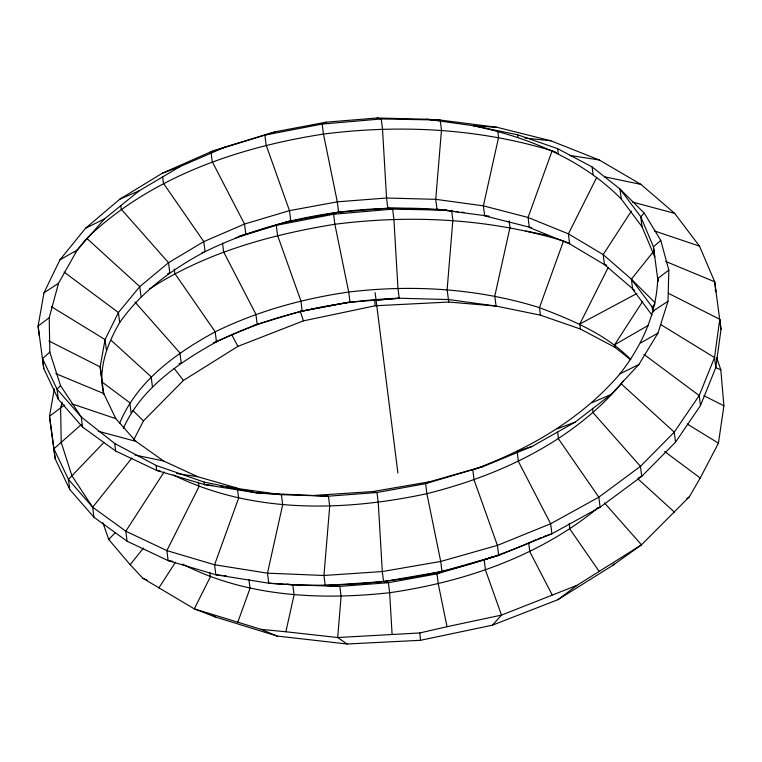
<?xml version="1.0" encoding="UTF-8"?>
<svg xmlns="http://www.w3.org/2000/svg" width="762" height="762" viewBox="0 0 762 762"><rect width="100%" height="100%" fill="white"/><g stroke="black" fill="none" stroke-linecap="round" stroke-linejoin="round"><path stroke-width="1.14" d="M226.038 146.685L180.175 166.526L139.16 190.824L104.413 218.932L77.181 250.06L58.522 283.302L49.225 317.687L38.1 326.126L43.786 368.637L58.322 399.259L82.534 427.034L115.681 451.028L156.734 470.44L204.445 484.594L257.356 492.995L281.416 494.681L328.432 496.186L376.99 492.509L425.615 483.66L483.137 466.535L532.162 446.389L575.205 422.081L611.086 394.468L638.899 364.474L657.977 333.08L667.988 301.285L668.836 270.081L660.759 240.401L644.233 213.112L620.001 189.005L592.112 166.926L557.641 148.666L517.617 134.779L473.269 125.692L426.653 119.224L377.104 117.996L326.107 122.177L275.206 131.797L226.038 146.685L210.988 151.724L162.182 173.298L119.929 199.101L85.487 228.286L59.903 259.89L43.958 292.856L38.1 326.126L39.367 336.147M133.788 439.722L143.466 420.881L183.404 380.457L237.944 346.348L303.4 320.869L375.285 305.762L448.723 302.047L447.132 289.522L452.866 220.256L451.599 210.236M54.34 388.782L49.492 416.319L55.178 458.819L69.713 489.452L93.936 517.227L127.073 541.22L168.135 560.622L215.846 574.786L268.748 583.187L292.808 584.873L339.823 586.378L388.382 582.701L437.007 573.853L498.672 555.403L497.405 545.382L474.069 479.879L472.802 469.859C528.266 449.523 581.254 419.233 619.973 373.837C641.471 346.405 656.673 313.801 657.72 278.521L668.836 270.081M668.417 293.313L719.747 319.288L714.527 357.568L699.202 395.554L674.256 432.159L640.451 466.354L598.827 497.176L550.65 523.761L497.405 545.382L440.712 561.451L382.305 571.557L323.964 575.481L267.481 573.167L214.579 564.766L166.868 550.602L125.806 531.2L92.669 507.206L68.447 479.431L53.912 448.799L49.492 416.319L64.322 405.06M49.225 317.687L49.816 352.149L42.52 358.616L57.055 389.239L81.277 417.014L114.729 443.513L156.105 465.43L204.13 482.089L257.356 492.995L328.432 496.186L329.698 506.216L323.964 575.481L325.231 585.502L383.572 581.587L441.979 571.471L498.672 555.403L551.917 533.781L600.094 507.197L641.718 476.383L675.523 442.179L700.468 405.575L715.794 367.589L721.014 329.308L719.747 319.288M716.632 357.568L720.814 369.799L723.9 405.813L718.442 443.17L700.221 478.012L689.353 496.786L641.49 544.83L612.419 565.594L557.879 599.704L492.423 625.183L420.538 640.29L347.101 644.004L277.13 636.06L215.398 617.01L194.291 608.857L142.904 578.31L130.159 564.699L108.718 539.486L102.889 522.761M103.756 394.297C97.574 369.284 107.213 344.024 119.672 322.555C141.275 291.646 172.126 269.234 205.064 251.641C276.701 216.589 357.788 203.949 437.007 209.36L441.503 209.626M209.769 572.472L210.331 576.929L194.291 608.857L261.118 629.364L285.883 631.765L294.075 594.893L292.808 584.873L287.017 584.006M62.16 402.145L60.617 407.88L61.208 442.341L71.923 475.812L92.669 507.206L93.936 517.227M237.82 622.125L250.041 588.302L248.917 579.396M556.527 152.543L552.126 150.8L528.066 217.456L529.323 227.476L569.671 243.869L604.457 264.633L634.67 290.446M569.014 243.173L563.528 240.992L539.458 307.638L540.401 315.154L580.425 329.041L614.905 347.31L629.755 359.064M119.529 423.539C136.874 381.067 176.232 353.082 215.189 331.813C257.194 311.267 302.495 298.685 348.691 292.027C412.528 284.426 477.926 288.369 539.458 307.638C572.224 320.154 606 334.089 630.898 359.664M123.358 428.349C141.17 388.363 179.356 362.388 216.456 341.833C273.272 313.944 336.175 300.58 399.212 298.218L448.856 299.571M596.789 177.298L568.404 233.848L569.671 243.869M580.425 329.041L579.796 324.031L608.247 267.376M164.135 471.964L125.806 531.2L127.073 541.22M158.82 587.978L175.527 562.166M631.298 211.179L603.19 254.613L604.457 264.633L606.733 265.1M614.905 347.31L614.591 344.805L642.699 301.361M173.317 474.917C251.431 513.712 343.395 511.635 426.882 493.681C499.796 475.459 571.557 441.808 621.24 383.858L623.183 380.962M92.669 507.206L132.017 457.914M130.159 564.699L143.437 548.059M652.034 315.106L632.66 289.217L631.393 279.197L652.92 252.222M75.057 252.755L86.02 239.211M492.423 625.183L501.501 615.105L576.92 585.397L641.49 544.83L604.514 502.958M49.816 352.149L60.531 385.62L57.055 389.239L58.322 399.259M103.946 442.389L68.447 479.431L69.713 489.452M108.718 539.486L115.31 532.609M644.233 213.112L640.756 216.741L642.023 226.762L654.72 256.88L653.463 246.859L640.756 216.741L620.001 189.005L621.268 199.025L642.023 226.762M654.929 304.028L652.158 306.934L652.853 312.496M612.419 565.594L614.086 563.909M81.363 424.51L53.912 448.799L55.178 458.819M660.759 240.401L653.463 246.859L658.035 281.511M87.659 237.544C151.352 176.765 237.944 147.342 323.459 134.074C399.85 124.32 478.231 128.349 552.126 150.8M686.581 498.919L689.353 496.786M597.96 507.902C538.991 556.346 464.439 581.911 389.649 592.722C319.964 600.342 245.945 596.827 182.575 564.118M557.879 599.704L576.92 585.397M43.958 292.856L58.522 283.302M653.425 310.839L667.988 301.285M149.685 288.865C205.121 252.803 270.139 234.763 334.861 224.266C411.242 214.503 489.623 218.542 563.528 240.992M614.591 344.805L648.281 325.364M59.903 259.89L77.181 250.06M640.709 342.91L657.977 333.08M579.796 324.031L636.937 293.475M85.487 228.286L104.413 218.932M619.973 373.837L638.899 364.474M326.107 122.177L322.202 124.054L264.871 135.112L210.988 151.724M303.4 320.869L300.323 311.429L349.958 302.047L348.691 292.027L334.861 224.266L333.594 214.246L338.566 211.865L337.299 201.844L323.459 134.074L322.202 124.054L381.238 118.958L440.207 120.044L497.329 127.368L550.859 140.78L599.208 159.953L640.899 184.375L674.675 213.37L699.516 246.155L714.699 281.797L721.014 329.308M483.137 466.535L429.52 481.794L425.615 483.66L426.882 493.681L440.712 561.451L441.979 571.471L437.007 573.853L438.274 583.873L447.018 626.697L419.795 632.955L337.69 637.527L285.883 631.765M213.417 342.852L234.991 333.537M119.929 199.101L139.16 190.824M167.65 273.653L169.793 272.729L168.526 262.709L121.187 209.121L120.767 205.788M236.049 333.08L257.175 324.269L255.908 314.249L223.647 251.927L222.523 243.021M179.08 363.826L181.185 362.922L179.918 352.901L134.912 301.952M591.855 402.746L611.086 394.468M638.508 477.755L640.652 476.841M492.843 556.451L484.194 560.041L485.461 570.062L501.501 615.105L447.018 626.697M535.934 539.715C452.742 577.663 359.54 590.617 268.748 583.187L267.481 573.167L282.683 504.701L281.416 494.681L225.619 486.842M538.115 538.82L541.382 537.477M162.182 173.298L180.175 166.526M201.949 252.813L204.025 252.032M213.331 343.005L216.456 341.833L215.189 331.813L174.841 273.501L174.279 269.053M557.212 428.854L575.205 422.081M596.979 508.368L600.094 507.197L598.827 497.176L558.479 438.874L557.641 432.187M239.516 236.182L245.783 234.077L244.516 224.057L212.255 161.744L211.131 152.829M517.122 451.418L532.162 446.389M543.563 536.581L551.917 533.781L550.65 523.761L518.389 461.448L517.265 452.533M275.206 131.797L264.871 135.112L266.138 145.132L289.474 210.636L290.741 220.656L235.858 237.754M446.884 210.15L392.63 209.14L333.594 214.246L276.263 225.304L277.53 235.325L300.866 300.828L302.133 310.848L300.323 311.429L349.958 302.047M239.659 236.201L286.598 221.99L337.499 212.369L388.506 208.188M254.041 325.326L302.133 310.848M314.877 495.376L372.866 491.547L429.52 481.794M399.402 298.266L349.596 302.219M377.104 117.996L381.238 118.958L382.505 128.978L386.553 198.006L387.81 208.026L446.875 210.074M426.653 119.224L440.207 120.044L441.474 130.064L435.74 199.339L437.007 209.36L489.242 216.198M325.231 585.502L339.823 586.378L341.09 596.398L337.69 637.527L347.101 644.004M497.329 127.368L473.269 125.692C527.685 137.15 581.654 158.791 621.268 199.025M448.723 302.047L496.052 306.067L540.401 315.154M524.989 138.036L550.859 140.78M531.676 227.724L484.661 215.875L483.394 205.854L498.586 137.389L497.891 131.826M212.684 485.47L204.445 484.594L204.13 482.089M220.913 486.347L223.266 486.594M221.723 575.405L215.846 574.786L214.579 564.766L238.639 498.119L237.382 488.099L197.672 476.717L176.622 473.488M224.076 575.662L226.428 575.91M437.007 209.36L446.418 210.436M448.761 210.703L453.466 211.236M455.819 211.512L458.172 211.779M461.696 212.179L464.048 212.446M448.399 299.542L496.052 306.067L494.786 296.047L509.988 227.581L509.14 220.904M569.966 155.467L599.208 159.953M160.249 470.973L156.734 470.44L156.105 465.43M172.812 561.346L168.135 560.622L166.868 550.602L198.939 486.737L198.377 482.279M525.818 231.01L547.145 235.372M604.457 176.803L640.899 184.375M135.045 455.047L163.516 460.953L197.672 476.717M387.81 208.026L392.63 209.14L393.897 219.161L397.945 288.198L399.212 298.218L374.58 300.314L375.285 305.762M372.866 491.547L376.99 492.509L378.257 502.529L382.305 571.557L383.572 581.587L388.382 582.701L389.649 592.722L392.078 634.194M632.631 202.082L674.675 213.37M98.45 431.311L135.941 441.379L163.516 460.953M654.425 230.943L699.516 246.155M71.847 403.822L115.814 418.652L135.941 441.379M665.626 261.414L714.699 281.797L715.966 291.817L715.042 289.655M715.337 367.522L720.814 369.799M55.778 373.618L103.756 393.544L115.814 418.652M261.118 629.364L277.13 636.06M142.904 578.31L147.123 580.101M703.964 395.726L723.9 405.813M48.797 340.919L100.127 366.893L103.756 393.544M212.312 615.201L215.398 617.01M660.768 324.593L714.527 357.568L715.794 367.589M687.229 424.024L718.442 443.17M51.302 306.61L105.061 339.585L106.318 349.606M643.88 354.349L699.202 395.554L700.468 405.575M664.607 451.495L700.221 478.012M64.037 272.034L118.405 312.525L119.672 322.555M102.137 382.114L129.797 402.717L131.064 412.737M654.996 302.657L631.393 279.197L603.19 254.613L568.404 233.848L528.066 217.456L483.394 205.854L435.74 199.339L386.553 198.006L337.299 201.844L289.474 210.636L244.516 224.057L203.797 241.621L168.526 262.709L139.77 286.617L118.405 312.525L105.061 339.585L100.127 366.893L101.394 376.923M621.24 383.858L674.256 432.159L675.523 442.179M637.851 478.803L674.389 512.093M86.754 238.306L139.77 286.617L141.037 296.637M111.185 340.376L151.171 376.809L152.429 386.829M132.94 410.547L143.466 420.881M174.184 368.398L183.404 380.457M631.393 279.197L652.158 306.934L653.967 311.239M599.132 571.348L569.871 529.066L569.176 523.494M60.531 385.62L81.277 417.014L82.534 427.034M231.819 334.889L237.944 346.348M552.174 594.893L529.781 551.631L528.657 542.725M657.72 278.521L657.997 280.749M641.718 476.383L640.451 466.354L593.122 412.775L592.55 408.318M592.112 166.926L593.065 174.441M557.641 148.666L558.27 153.676M517.617 134.779L517.931 137.284M375.123 292.646L397.907 473.031M205.064 251.641L203.797 241.621L163.449 183.318L162.611 176.632M114.729 443.513L115.681 451.028M42.52 358.616L43.786 368.637M419.795 632.955L420.538 640.29"/></g></svg>
